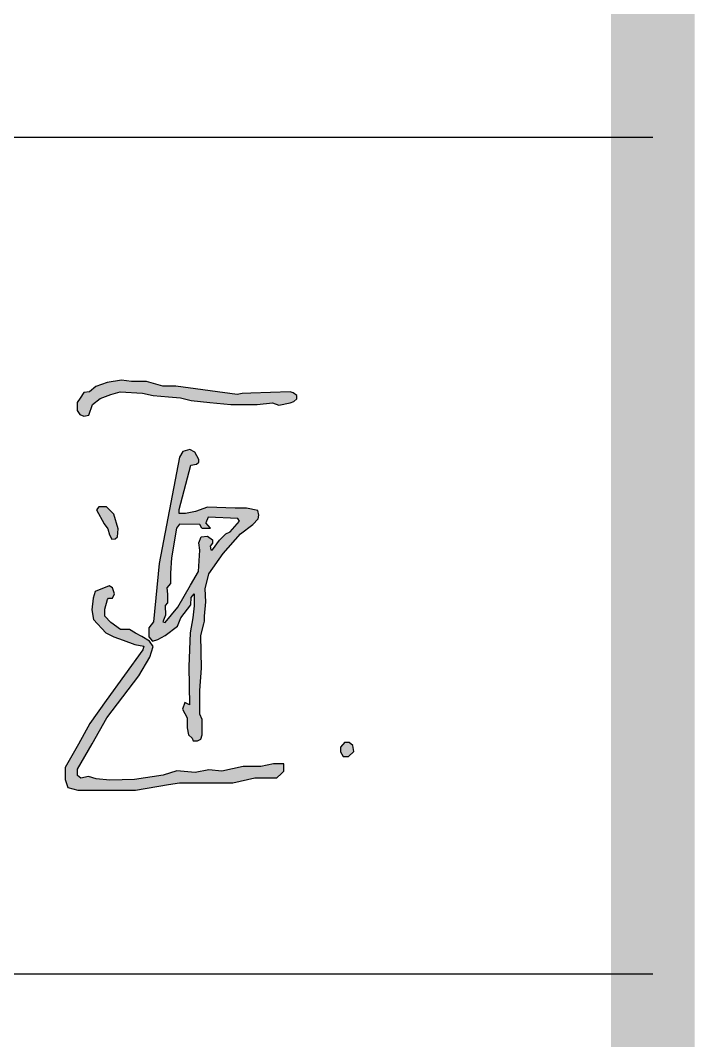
# Model space of a CAD drawing. Extents: x 1162612 to 1711260, y -157368 to 197905.
# Drawn here: x 1676882 to 1677688, y 177089 to 178308 of the extents above; entities that cross this region are included whole.
import ezdxf

# ---------------------------------------------------------------- set-up
doc = ezdxf.new("R2010")
doc.units = 0
doc.header["$LTSCALE"] = 1000
doc.header["$MEASUREMENT"] = 0
doc.layers.get('0').update_dxf_attribs({"linetype": 'CONTINUOUS'})
doc.layers.add('PUB_TITLE', color=4, linetype='CONTINUOUS')
doc.layers.add('TEL_TITLE', color=7, linetype='CONTINUOUS')

msp = doc.modelspace()

# ---------------------------------------------------------------- hatches: boundary and pattern name
h = msp.add_hatch(color=256)
h.paths.add_polyline_path([(1676663.9, 177708.2), (1676668.4, 177714.6), (1676666.1, 177719.8), (1676666.1, 177727.8), (1676660.7, 177732.6), (1676655.3, 177736.1), (1676651.7, 177736.1), (1676648.8, 177731), (1676649.2, 177725.5), (1676652, 177689.5), (1676654, 177681.6), (1676652.9, 177660.6), (1676625.9, 177656), (1676606.7, 177651.2), (1676584.6, 177642.6), (1676563.6, 177634.5), (1676561.2, 177630.4), (1676562.9, 177624.1), (1676569.1, 177620.9), (1676577.5, 177616.5), (1676586.3, 177609.3), (1676589.4, 177611.4), (1676591.2, 177618.1), (1676583.1, 177626.5), (1676585.5, 177630.3), (1676602.5, 177636.7), (1676622.9, 177641.1), (1676651.9, 177647.4), (1676651.9, 177605.9), (1676650.4, 177603.1), (1676645.1, 177608.1), (1676638.7, 177608.1), (1676624.5, 177603.7), (1676617.2, 177592.4), (1676607.5, 177577.3), (1676605, 177557.9), (1676601.3, 177528.6), (1676604.5, 177512.6), (1676617.2, 177505.2), (1676636.9, 177502.7), (1676645.7, 177507.1), (1676639.1, 177381.9), (1676633.2, 177335.5), (1676635.5, 177329.4), (1676637.4, 177324.4), (1676646, 177324.4), (1676651.7, 177335.4), (1676652.8, 177367.5), (1676657.6, 177514), (1676672, 177522.8), (1676712.8, 177558), (1676726.3, 177574.9), (1676726.3, 177578.9), (1676719.6, 177575.7), (1676688.1, 177548.2), (1676675.5, 177538.4), (1676660.1, 177530.9), (1676664.8, 177649.4), (1676674, 177650.1), (1676698.4, 177656.3), (1676729.6, 177664.2), (1676741.7, 177671.3), (1676741.7, 177677.1), (1676733.9, 177683.3), (1676721.1, 177681.5), (1676701.9, 177678.8), (1676691.3, 177678.8), (1676684.6, 177681.5), (1676680.4, 177681.5), (1676679.6, 177678.8), (1676681, 177675.8), (1676691.9, 177668.8), (1676684.3, 177666), (1676667.1, 177665), (1676667.8, 177681.1)])
h.paths.add_polyline_path([(1676642.7, 177595.1), (1676647.4, 177592), (1676649.9, 177587.4), (1676646.2, 177578.8), (1676646.2, 177555.9), (1676647.4, 177522.1), (1676637.1, 177517.5), (1676633.8, 177516.1), (1676623.9, 177517.5), (1676619.1, 177520.2), (1676617.8, 177526.8), (1676615.9, 177535.6), (1676618.5, 177553), (1676622.6, 177573.9), (1676630.7, 177590.6)], flags=16)
h.paths.add_polyline_path([(1676820.4, 177755), (1676813.1, 177759.2), (1676801.3, 177760.7), (1676770.5, 177764.7), (1676755.8, 177766.7), (1676748.8, 177763), (1676744.3, 177755.6), (1676741.2, 177746.5), (1676741.2, 177734.9), (1676742.8, 177726.2), (1676745.8, 177719.6), (1676750.6, 177718.8), (1676750.6, 177729), (1676750.6, 177737.6), (1676754, 177747.5), (1676760.9, 177751), (1676789.7, 177747.8), (1676810.2, 177745.6), (1676817.3, 177740.7), (1676823.1, 177740.7), (1676827.1, 177743.9), (1676825.4, 177751)])
h.paths.add_polyline_path([(1676746.4, 177616.2), (1676751.6, 177631.4), (1676761.7, 177646.4), (1676766.6, 177658.7), (1676762.8, 177666.5), (1676757.8, 177666.5), (1676745.3, 177652.3), (1676735.8, 177627.3), (1676725.6, 177600.3), (1676724.2, 177577.9), (1676726.3, 177578.9), (1676726.3, 177574.9), (1676722.9, 177570.7), (1676723.2, 177555.7), (1676716.1, 177509.4), (1676716.1, 177499.4), (1676710.9, 177467.4), (1676712.6, 177461.9), (1676716.3, 177456.2), (1676721.9, 177456.2), (1676729.6, 177462.2), (1676727.6, 177470.9), (1676733.1, 177481.1), (1676736.7, 177497.2), (1676738.8, 177509.3), (1676740.7, 177508), (1676740.7, 177504.5), (1676741.3, 177503.3), (1676749, 177488.7), (1676762.7, 177475.6), (1676774.2, 177478.2), (1676788.4, 177492.9), (1676799.1, 177521.2), (1676803.3, 177542.9), (1676800.7, 177574.6), (1676824.8, 177593.6), (1676846, 177613.9), (1676853.9, 177622.3), (1676850.2, 177624.7), (1676828.4, 177609.9), (1676801.5, 177589.8), (1676800.5, 177593.5), (1676790.3, 177630.5), (1676784.1, 177641.3), (1676775.3, 177645.9), (1676765.6, 177636.1), (1676757.1, 177619.6), (1676746.6, 177593.2), (1676744.1, 177584.3), (1676738.4, 177563.5), (1676738.4, 177554.1), (1676736.7, 177544.4), (1676731.7, 177513), (1676729.8, 177503.9), (1676726.4, 177503.9), (1676733, 177539.9), (1676737.4, 177575), (1676741.7, 177594.7)])
h.paths.add_polyline_path([(1676758.2, 177606.5), (1676764.3, 177617.8), (1676770, 177628.5), (1676775.9, 177629.2), (1676782.6, 177605.9), (1676787.6, 177579), (1676758.5, 177557.9), (1676746.2, 177546.8), (1676745.4, 177542.1), (1676744.7, 177538.1), (1676741.7, 177537.9), (1676744.4, 177556.1), (1676747.5, 177568.9), (1676749.2, 177582.6), (1676752.2, 177595.3)], flags=16)
h.paths.add_polyline_path([(1676785.9, 177561.4), (1676788.1, 177560), (1676788.7, 177554.9), (1676788.7, 177536.4), (1676786.2, 177528), (1676779.5, 177505.6), (1676770.4, 177492.6), (1676765.7, 177491.2), (1676760.8, 177491.2), (1676754.8, 177504.2), (1676750.2, 177514.2), (1676752.7, 177526.7), (1676759, 177537.2), (1676771.9, 177548.8)], flags=16)
h.paths.add_polyline_path([(1677001.6, 177864.5), (1677028.4, 177863), (1677041, 177859.9), (1677059.3, 177858.3), (1677073.6, 177857.1), (1677086.7, 177854.1), (1677108.8, 177851.8), (1677134, 177849.2), (1677165.3, 177849.2), (1677183.8, 177851.2), (1677191.2, 177848.3), (1677204.7, 177851.2), (1677209.4, 177852.9), (1677213, 177856.2), (1677213, 177860.1), (1677208.6, 177863.2), (1677204.7, 177864.6), (1677157.9, 177862.7), (1677147.6, 177862.3), (1677141.5, 177861.2), (1677068, 177871), (1677052.5, 177871), (1677033.1, 177876.9), (1677015.2, 177876.9), (1677003.2, 177878.2), (1676986, 177875.6), (1676972.7, 177870.6), (1676964.9, 177864.5), (1676958.2, 177863.7), (1676953.8, 177856.9), (1676950.3, 177851.6), (1676950.3, 177842.1), (1676953.5, 177837.2), (1676958.2, 177835.2), (1676964.1, 177836.6), (1676968.7, 177849.3), (1676977.8, 177856.4), (1676990.5, 177861.3)])
h.paths.add_polyline_path([(1676994.2, 177718), (1676985.5, 177727), (1676976.1, 177727), (1676973.4, 177723.2), (1676982.4, 177706.8), (1676986.9, 177700.6), (1676988.8, 177693.5), (1676991.8, 177688.3), (1676995.5, 177688.6), (1676998.4, 177691.2), (1676999.4, 177700.7)])
h.paths.add_polyline_path([(1677086, 177776.6), (1677093, 177777.9), (1677095.6, 177780.3), (1677095.8, 177783.5), (1677090.9, 177792.4), (1677085, 177795.5), (1677076.5, 177793.2), (1677072.4, 177786.4), (1677048.2, 177659), (1677041.5, 177589.5), (1677035.9, 177582.2), (1677035.9, 177571.4), (1677040.3, 177566.5), (1677046.6, 177568.5), (1677055.5, 177573.3), (1677070, 177584.2), (1677074.2, 177594.2), (1677086.1, 177609.6), (1677086.4, 177618.6), (1677090.2, 177622.8), (1677090.2, 177608.6), (1677088.5, 177594.1), (1677085.2, 177576.3), (1677083.6, 177536.1), (1677084.5, 177490.4), (1677079, 177492.9), (1677076.1, 177485.1), (1677081.6, 177474.5), (1677081.6, 177462.7), (1677083.4, 177454.2), (1677087.8, 177450.2), (1677088.8, 177447.2), (1677093.9, 177447.2), (1677098.1, 177449.1), (1677099.7, 177454.4), (1677099.5, 177472.7), (1677096.7, 177479.2), (1677096.7, 177507.4), (1677099, 177534.2), (1677098.1, 177573.1), (1677101.8, 177587), (1677102.6, 177590.3), (1677102.6, 177596.2), (1677103.9, 177613.3), (1677103.4, 177628.9), (1677107.8, 177647), (1677124.8, 177671), (1677145.5, 177694.6), (1677160.2, 177705.8), (1677166.6, 177712.4), (1677167.4, 177716.9), (1677166.3, 177722.7), (1677152.6, 177725.4), (1677139.2, 177725.4), (1677106.1, 177726.7), (1677091.7, 177721.3), (1677079.9, 177719), (1677072.3, 177719), (1677072.3, 177723.6)])
h.paths.add_polyline_path([(1677072.6, 177706.3), (1677096.7, 177705.9), (1677099.3, 177701.6), (1677101.9, 177701.6), (1677109.7, 177701.6), (1677104.1, 177707.7), (1677106.8, 177714.7), (1677142.2, 177712.9), (1677144.3, 177709.6), (1677133.2, 177697.1), (1677128.1, 177694.7), (1677120.2, 177687), (1677112, 177675.7), (1677109.9, 177675.7), (1677109.2, 177679.9), (1677112.2, 177683.6), (1677112.2, 177687.6), (1677105.9, 177691.9), (1677098.4, 177691.2), (1677095.5, 177683.7), (1677096.8, 177675.1), (1677095.2, 177649.8), (1677085.7, 177633.3), (1677070.4, 177606.8), (1677055.5, 177588.6), (1677052.6, 177589.4), (1677055.9, 177597.6), (1677055.4, 177608.8), (1677058.1, 177612.2), (1677058.4, 177622.4), (1677057.6, 177630), (1677061.9, 177635.1), (1677061.9, 177647.5), (1677063.2, 177665.8), (1677069, 177701.3)], flags=16)
h.paths.add_polyline_path([(1676990.5, 177588.8), (1676983.2, 177596.4), (1676983.2, 177604.6), (1676986.6, 177616.3), (1676987.7, 177617.6), (1676992.6, 177617.6), (1676994.8, 177623), (1676992.5, 177630.3), (1676988.7, 177632.5), (1676971.7, 177625.7), (1676969.2, 177617.8), (1676967.7, 177603.8), (1676969.6, 177592.3), (1676984.5, 177576.5), (1676994, 177571.5), (1677005.2, 177567.4), (1677019.1, 177562.5), (1677029.9, 177560.2), (1677028.7, 177555.8), (1676985.1, 177495.3), (1676965.5, 177468.1), (1676951.7, 177443.4), (1676936, 177415.3), (1676936, 177400.9), (1676939.2, 177391.3), (1676951, 177388.4), (1676971.4, 177388.4), (1676997.3, 177388.4), (1677020.1, 177388.4), (1677059.3, 177394.9), (1677072.4, 177397.1), (1677100, 177397.1), (1677136.2, 177397.1), (1677162.7, 177403), (1677188.8, 177403), (1677194.4, 177408.3), (1677197.2, 177411), (1677197.2, 177419.6), (1677184.8, 177419.6), (1677169.9, 177416.5), (1677148.7, 177416.5), (1677123.3, 177410.9), (1677107.5, 177412.6), (1677091.4, 177409.3), (1677069.4, 177411.2), (1677053, 177406.2), (1677018.8, 177401.1), (1676989.3, 177400), (1676973.1, 177401.9), (1676963.9, 177404.4), (1676954.7, 177402.4), (1676950.8, 177405.6), (1676950.8, 177413.3), (1676968.1, 177443.6), (1676985.8, 177474.7), (1677024.1, 177525), (1677037.2, 177547.2), (1677041, 177559.9), (1677036.9, 177566.4), (1677027.4, 177571.8), (1677019.9, 177576.1), (1677012.9, 177580.1), (1677001.9, 177580.1)])
h.paths.add_polyline_path([(1677279.6, 177441.8), (1677275.2, 177445.1), (1677269.9, 177445.1), (1677265.1, 177439.5), (1677265.1, 177434), (1677268.4, 177428.5), (1677274.7, 177428.5), (1677280.9, 177434.5)])
h = msp.add_hatch(color=250)
h.paths.add_polyline_path([(1677068, 177871), (1677052.5, 177871), (1677033.1, 177876.9), (1677015.2, 177876.9), (1677003.2, 177878.2), (1676986, 177875.6), (1676972.7, 177870.6), (1676964.9, 177864.5), (1676958.2, 177863.7), (1676953.8, 177856.9), (1676950.3, 177851.6), (1676950.3, 177842.1), (1676953.5, 177837.2), (1676958.2, 177835.2), (1676964.1, 177836.6), (1676968.7, 177849.3), (1676977.8, 177856.4), (1676990.5, 177861.3), (1677001.6, 177864.5), (1677028.4, 177863), (1677041, 177859.9), (1677059.3, 177858.3), (1677073.6, 177857.1), (1677086.7, 177854.1), (1677108.8, 177851.8), (1677134, 177849.2), (1677165.3, 177849.2), (1677183.8, 177851.2), (1677191.2, 177848.3), (1677204.7, 177851.2), (1677209.4, 177852.9), (1677213, 177856.2), (1677213, 177860.1), (1677208.6, 177863.2), (1677204.7, 177864.6), (1677157.9, 177862.7), (1677147.6, 177862.3), (1677141.5, 177861.2)])
h.paths.add_polyline_path([(1677093, 177777.9), (1677095.6, 177780.3), (1677095.8, 177783.5), (1677090.9, 177792.4), (1677085, 177795.5), (1677076.5, 177793.2), (1677072.4, 177786.4), (1677048.2, 177659), (1677041.5, 177589.5), (1677035.9, 177582.2), (1677035.9, 177571.4), (1677040.3, 177566.5), (1677046.6, 177568.5), (1677055.5, 177573.3), (1677070, 177584.2), (1677074.2, 177594.2), (1677086.1, 177609.6), (1677086.4, 177618.6), (1677090.2, 177622.8), (1677090.2, 177608.6), (1677088.5, 177594.1), (1677085.2, 177576.3), (1677083.6, 177536.1), (1677084.5, 177490.4), (1677079, 177492.9), (1677076.1, 177485.1), (1677081.6, 177474.5), (1677081.6, 177462.7), (1677083.4, 177454.2), (1677087.8, 177450.2), (1677088.8, 177447.2), (1677093.9, 177447.2), (1677098.1, 177449.1), (1677099.7, 177454.4), (1677099.5, 177472.7), (1677096.7, 177479.2), (1677096.7, 177507.4), (1677099, 177534.2), (1677098.1, 177573.1), (1677101.8, 177587), (1677102.6, 177590.3), (1677102.6, 177596.2), (1677103.9, 177613.3), (1677103.4, 177628.9), (1677107.8, 177647), (1677124.8, 177671), (1677145.5, 177694.6), (1677160.2, 177705.8), (1677166.6, 177712.4), (1677167.4, 177716.9), (1677166.3, 177722.7), (1677152.6, 177725.4), (1677139.2, 177725.4), (1677106.1, 177726.7), (1677091.7, 177721.3), (1677079.9, 177719), (1677072.3, 177719), (1677072.3, 177723.6), (1677086, 177776.6)])
h.paths.add_polyline_path([(1677106.8, 177714.7), (1677142.2, 177712.9), (1677144.3, 177709.6), (1677133.2, 177697.1), (1677128.1, 177694.7), (1677120.2, 177687), (1677112, 177675.7), (1677109.9, 177675.7), (1677109.2, 177679.9), (1677112.2, 177683.6), (1677112.2, 177687.6), (1677105.9, 177691.9), (1677098.4, 177691.2), (1677095.5, 177683.7), (1677096.8, 177675.1), (1677095.2, 177649.8), (1677085.7, 177633.3), (1677070.4, 177606.8), (1677055.5, 177588.6), (1677052.6, 177589.4), (1677055.9, 177597.6), (1677055.4, 177608.8), (1677058.1, 177612.2), (1677058.4, 177622.4), (1677057.6, 177630), (1677061.9, 177635.1), (1677061.9, 177647.5), (1677063.2, 177665.8), (1677069, 177701.3), (1677072.6, 177706.3), (1677096.7, 177705.9), (1677099.3, 177701.6), (1677101.9, 177701.6), (1677109.7, 177701.6), (1677104.1, 177707.7)], flags=16)
h.paths.add_polyline_path([(1676986.6, 177616.3), (1676987.7, 177617.6), (1676992.6, 177617.6), (1676994.8, 177623), (1676992.5, 177630.3), (1676988.7, 177632.5), (1676971.7, 177625.7), (1676969.2, 177617.8), (1676967.7, 177603.8), (1676969.6, 177592.3), (1676984.5, 177576.5), (1676994, 177571.5), (1677005.2, 177567.4), (1677019.1, 177562.5), (1677029.9, 177560.2), (1677028.7, 177555.8), (1676985.1, 177495.3), (1676965.5, 177468.1), (1676951.7, 177443.4), (1676936, 177415.3), (1676936, 177400.9), (1676939.2, 177391.3), (1676951, 177388.4), (1676971.4, 177388.4), (1676997.3, 177388.4), (1677020.1, 177388.4), (1677059.3, 177394.9), (1677072.4, 177397.1), (1677100, 177397.1), (1677136.2, 177397.1), (1677162.7, 177403), (1677188.8, 177403), (1677194.4, 177408.3), (1677197.2, 177411), (1677197.2, 177419.6), (1677184.8, 177419.6), (1677169.9, 177416.5), (1677148.7, 177416.5), (1677123.3, 177410.9), (1677107.5, 177412.6), (1677091.4, 177409.3), (1677069.4, 177411.2), (1677053, 177406.2), (1677018.8, 177401.1), (1676989.3, 177400), (1676973.1, 177401.9), (1676963.9, 177404.4), (1676954.7, 177402.4), (1676950.8, 177405.6), (1676950.8, 177413.3), (1676968.1, 177443.6), (1676985.8, 177474.7), (1677024.1, 177525), (1677037.2, 177547.2), (1677041, 177559.9), (1677036.9, 177566.4), (1677027.4, 177571.8), (1677019.9, 177576.1), (1677012.9, 177580.1), (1677001.9, 177580.1), (1676990.5, 177588.8), (1676983.2, 177596.4), (1676983.2, 177604.6)])
h.paths.add_polyline_path([(1676994.2, 177718), (1676985.5, 177727), (1676976.1, 177727), (1676973.4, 177723.2), (1676982.4, 177706.8), (1676986.9, 177700.6), (1676988.8, 177693.5), (1676991.8, 177688.3), (1676995.5, 177688.6), (1676998.4, 177691.2), (1676999.4, 177700.7)])
h = msp.add_hatch(color=256)
h.paths.add_polyline_path([(1676990.5, 177861.3), (1677001.6, 177864.5), (1677028.4, 177863), (1677041, 177859.9), (1677059.3, 177858.3), (1677073.6, 177857.1), (1677086.7, 177854.1), (1677108.8, 177851.8), (1677134, 177849.2), (1677165.3, 177849.2), (1677183.8, 177851.2), (1677191.2, 177848.3), (1677204.7, 177851.2), (1677209.4, 177852.9), (1677213, 177856.2), (1677213, 177860.1), (1677208.6, 177863.2), (1677204.7, 177864.6), (1677157.9, 177862.7), (1677147.6, 177862.3), (1677141.5, 177861.2), (1677068, 177871), (1677052.5, 177871), (1677033.1, 177876.9), (1677015.2, 177876.9), (1677003.2, 177878.2), (1676986, 177875.6), (1676972.7, 177870.6), (1676964.9, 177864.5), (1676958.2, 177863.7), (1676953.8, 177856.9), (1676950.3, 177851.6), (1676950.3, 177842.1), (1676953.5, 177837.2), (1676958.2, 177835.2), (1676964.1, 177836.6), (1676968.7, 177849.3), (1676977.8, 177856.4)])
h.paths.add_polyline_path([(1676994.2, 177718), (1676985.5, 177727), (1676976.1, 177727), (1676973.4, 177723.2), (1676982.4, 177706.8), (1676986.9, 177700.6), (1676988.8, 177693.5), (1676991.8, 177688.3), (1676995.5, 177688.6), (1676998.4, 177691.2), (1676999.4, 177700.7)])
h.paths.add_polyline_path([(1677086, 177776.6), (1677093, 177777.9), (1677095.6, 177780.3), (1677095.8, 177783.5), (1677090.9, 177792.4), (1677085, 177795.5), (1677076.5, 177793.2), (1677072.4, 177786.4), (1677048.2, 177659), (1677041.5, 177589.5), (1677035.9, 177582.2), (1677035.9, 177571.4), (1677040.3, 177566.5), (1677046.6, 177568.5), (1677055.5, 177573.3), (1677070, 177584.2), (1677074.2, 177594.2), (1677086.1, 177609.6), (1677086.4, 177618.6), (1677090.2, 177622.8), (1677090.2, 177608.6), (1677088.5, 177594.1), (1677085.2, 177576.3), (1677083.6, 177536.1), (1677084.5, 177490.4), (1677079, 177492.9), (1677076.1, 177485.1), (1677081.6, 177474.5), (1677081.6, 177462.7), (1677083.4, 177454.2), (1677087.8, 177450.2), (1677088.8, 177447.2), (1677093.9, 177447.2), (1677098.1, 177449.1), (1677099.7, 177454.4), (1677099.5, 177472.7), (1677096.7, 177479.2), (1677096.7, 177507.4), (1677099, 177534.2), (1677098.1, 177573.1), (1677101.8, 177587), (1677102.6, 177590.3), (1677102.6, 177596.2), (1677103.9, 177613.3), (1677103.4, 177628.9), (1677107.8, 177647), (1677124.8, 177671), (1677145.5, 177694.6), (1677160.2, 177705.8), (1677166.6, 177712.4), (1677167.4, 177716.9), (1677166.3, 177722.7), (1677152.6, 177725.4), (1677139.2, 177725.4), (1677106.1, 177726.7), (1677091.7, 177721.3), (1677079.9, 177719), (1677072.3, 177719), (1677072.3, 177723.6)])
h.paths.add_polyline_path([(1677072.6, 177706.3), (1677096.7, 177705.9), (1677099.3, 177701.6), (1677101.9, 177701.6), (1677109.7, 177701.6), (1677104.1, 177707.7), (1677106.8, 177714.7), (1677142.2, 177712.9), (1677144.3, 177709.6), (1677133.2, 177697.1), (1677128.1, 177694.7), (1677120.2, 177687), (1677112, 177675.7), (1677109.9, 177675.7), (1677109.2, 177679.9), (1677112.2, 177683.6), (1677112.2, 177687.6), (1677105.9, 177691.9), (1677098.4, 177691.2), (1677095.5, 177683.7), (1677096.8, 177675.1), (1677095.2, 177649.8), (1677085.7, 177633.3), (1677070.4, 177606.8), (1677055.5, 177588.6), (1677052.6, 177589.4), (1677055.9, 177597.6), (1677055.4, 177608.8), (1677058.1, 177612.2), (1677058.4, 177622.4), (1677057.6, 177630), (1677061.9, 177635.1), (1677061.9, 177647.5), (1677063.2, 177665.8), (1677069, 177701.3)], flags=16)
h.paths.add_polyline_path([(1676983.2, 177604.6), (1676986.6, 177616.3), (1676987.7, 177617.6), (1676992.6, 177617.6), (1676994.8, 177623), (1676992.5, 177630.3), (1676988.7, 177632.5), (1676971.7, 177625.7), (1676969.2, 177617.8), (1676967.7, 177603.8), (1676969.6, 177592.3), (1676984.5, 177576.5), (1676994, 177571.5), (1677005.2, 177567.4), (1677019.1, 177562.5), (1677029.9, 177560.2), (1677028.7, 177555.8), (1676985.1, 177495.3), (1676965.5, 177468.1), (1676951.7, 177443.4), (1676936, 177415.3), (1676936, 177400.9), (1676939.2, 177391.3), (1676951, 177388.4), (1676971.4, 177388.4), (1676997.3, 177388.4), (1677020.1, 177388.4), (1677059.3, 177394.9), (1677072.4, 177397.1), (1677100, 177397.1), (1677136.2, 177397.1), (1677162.7, 177403), (1677188.8, 177403), (1677194.4, 177408.3), (1677197.2, 177411), (1677197.2, 177419.6), (1677184.8, 177419.6), (1677169.9, 177416.5), (1677148.7, 177416.5), (1677123.3, 177410.9), (1677107.5, 177412.6), (1677091.4, 177409.3), (1677069.4, 177411.2), (1677053, 177406.2), (1677018.8, 177401.1), (1676989.3, 177400), (1676973.1, 177401.9), (1676963.9, 177404.4), (1676954.7, 177402.4), (1676950.8, 177405.6), (1676950.8, 177413.3), (1676968.1, 177443.6), (1676985.8, 177474.7), (1677024.1, 177525), (1677037.2, 177547.2), (1677041, 177559.9), (1677036.9, 177566.4), (1677027.4, 177571.8), (1677019.9, 177576.1), (1677012.9, 177580.1), (1677001.9, 177580.1), (1676990.5, 177588.8), (1676983.2, 177596.4)])
for color, points in [(250, [(1677279.6, 177441.8), (1677275.2, 177445.1), (1677269.9, 177445.1), (1677265.1, 177439.5), (1677265.1, 177434), (1677268.4, 177428.5), (1677274.7, 177428.5), (1677280.9, 177434.5)]), (256, [(1677275.2, 177445.1), (1677269.9, 177445.1), (1677265.1, 177439.5), (1677265.1, 177434), (1677268.4, 177428.5), (1677274.7, 177428.5), (1677280.9, 177434.5), (1677279.6, 177441.8)])]:
    msp.add_hatch(color=color).paths.add_polyline_path(points)

# ---------------------------------------------------------------- linework, layer by layer
for p, q in [((1676986, 177875.6), (1676972.7, 177870.6)), ((1677003.2, 177878.2), (1676986, 177875.6)), ((1677015.2, 177876.9), (1677003.2, 177878.2)), ((1677033.1, 177876.9), (1677015.2, 177876.9)), ((1677052.5, 177871), (1677033.1, 177876.9)), ((1676958.2, 177863.7), (1676953.8, 177856.9)), ((1676964.9, 177864.5), (1676958.2, 177863.7)), ((1676972.7, 177870.6), (1676964.9, 177864.5)), ((1676990.5, 177861.3), (1677001.6, 177864.5)), ((1677001.6, 177864.5), (1677028.4, 177863)), ((1677028.4, 177863), (1677041, 177859.9)), ((1677068, 177871), (1677052.5, 177871)), ((1677141.5, 177861.2), (1677068, 177871)), ((1677204.7, 177864.6), (1677157.9, 177862.7)), ((1677208.6, 177863.2), (1677204.7, 177864.6)), ((1677213, 177860.1), (1677208.6, 177863.2)), ((1676953.8, 177856.9), (1676950.3, 177851.6)), ((1676950.3, 177851.6), (1676950.3, 177842.1)), ((1676968.7, 177849.3), (1676977.8, 177856.4)), ((1676977.8, 177856.4), (1676990.5, 177861.3)), ((1677041, 177859.9), (1677059.3, 177858.3)), ((1677059.3, 177858.3), (1677073.6, 177857.1)), ((1677073.6, 177857.1), (1677086.7, 177854.1)), ((1677086.7, 177854.1), (1677108.8, 177851.8)), ((1677108.8, 177851.8), (1677134, 177849.2)), ((1677147.6, 177862.3), (1677141.5, 177861.2)), ((1677157.9, 177862.7), (1677147.6, 177862.3)), ((1677165.3, 177849.2), (1677183.8, 177851.2)), ((1677183.8, 177851.2), (1677191.2, 177848.3)), ((1677191.2, 177848.3), (1677204.7, 177851.2)), ((1677204.7, 177851.2), (1677209.4, 177852.9)), ((1677209.4, 177852.9), (1677213, 177856.2)), ((1677213, 177856.2), (1677213, 177860.1)), ((1676950.3, 177842.1), (1676953.5, 177837.2)), ((1676964.1, 177836.6), (1676968.7, 177849.3)), ((1677134, 177849.2), (1677165.3, 177849.2)), ((1676953.5, 177837.2), (1676958.2, 177835.2)), ((1676958.2, 177835.2), (1676964.1, 177836.6)), ((1677076.5, 177793.2), (1677072.4, 177786.4)), ((1677085, 177795.5), (1677076.5, 177793.2)), ((1677090.9, 177792.4), (1677085, 177795.5)), ((1677095.8, 177783.5), (1677090.9, 177792.4)), ((1677072.4, 177786.4), (1677048.2, 177659)), ((1677086, 177776.6), (1677093, 177777.9)), ((1677093, 177777.9), (1677095.6, 177780.3)), ((1677095.6, 177780.3), (1677095.8, 177783.5)), ((1677072.3, 177723.6), (1677086, 177776.6)), ((1676976.1, 177727), (1676973.4, 177723.2)), ((1676973.4, 177723.2), (1676982.4, 177706.8)), ((1676985.5, 177727), (1676976.1, 177727)), ((1676994.2, 177718), (1676985.5, 177727)), ((1676999.4, 177700.7), (1676994.2, 177718)), ((1677072.3, 177719), (1677072.3, 177723.6)), ((1677079.9, 177719), (1677072.3, 177719)), ((1677091.7, 177721.3), (1677079.9, 177719)), ((1677106.1, 177726.7), (1677091.7, 177721.3)), ((1677139.2, 177725.4), (1677106.1, 177726.7)), ((1677152.6, 177725.4), (1677139.2, 177725.4)), ((1677166.3, 177722.7), (1677152.6, 177725.4)), ((1677167.4, 177716.9), (1677166.3, 177722.7)), ((1677166.6, 177712.4), (1677167.4, 177716.9)), ((1676982.4, 177706.8), (1676986.9, 177700.6)), ((1677072.6, 177706.3), (1677069, 177701.3)), ((1677096.7, 177705.9), (1677072.6, 177706.3)), ((1677099.3, 177701.6), (1677096.7, 177705.9)), ((1677106.8, 177714.7), (1677104.1, 177707.7)), ((1677109.7, 177701.6), (1677104.1, 177707.7)), ((1677142.2, 177712.9), (1677106.8, 177714.7)), ((1677133.2, 177697.1), (1677144.3, 177709.6)), ((1677144.3, 177709.6), (1677142.2, 177712.9)), ((1677145.5, 177694.6), (1677160.2, 177705.8)), ((1677160.2, 177705.8), (1677166.6, 177712.4)), ((1676986.9, 177700.6), (1676988.8, 177693.5)), ((1676988.8, 177693.5), (1676991.8, 177688.3)), ((1676998.4, 177691.2), (1676999.4, 177700.7)), ((1677069, 177701.3), (1677063.2, 177665.8)), ((1677099.3, 177701.6), (1677101.9, 177701.6)), ((1677101.9, 177701.6), (1677109.7, 177701.6)), ((1677120.2, 177687), (1677128.1, 177694.7)), ((1677124.8, 177671), (1677145.5, 177694.6)), ((1677128.1, 177694.7), (1677133.2, 177697.1)), ((1676991.8, 177688.3), (1676995.5, 177688.6)), ((1676995.5, 177688.6), (1676998.4, 177691.2)), ((1677095.5, 177683.7), (1677098.4, 177691.2)), ((1677096.8, 177675.1), (1677095.5, 177683.7)), ((1677098.4, 177691.2), (1677105.9, 177691.9)), ((1677105.9, 177691.9), (1677112.2, 177687.6)), ((1677112.2, 177683.6), (1677109.2, 177679.9)), ((1677109.2, 177679.9), (1677109.9, 177675.7)), ((1677112, 177675.7), (1677120.2, 177687)), ((1677112.2, 177687.6), (1677112.2, 177683.6)), ((1677095.2, 177649.8), (1677096.8, 177675.1)), ((1677107.8, 177647), (1677124.8, 177671)), ((1677109.9, 177675.7), (1677112, 177675.7)), ((1677048.2, 177659), (1677041.5, 177589.5)), ((1677063.2, 177665.8), (1677061.9, 177647.5)), ((1677061.9, 177647.5), (1677061.9, 177635.1)), ((1677085.7, 177633.3), (1677095.2, 177649.8)), ((1677103.4, 177628.9), (1677107.8, 177647)), ((1676988.7, 177632.5), (1676971.7, 177625.7)), ((1676992.5, 177630.3), (1676988.7, 177632.5)), ((1677061.9, 177635.1), (1677057.6, 177630)), ((1677070.4, 177606.8), (1677085.7, 177633.3)), ((1676971.7, 177625.7), (1676969.2, 177617.8)), ((1676994.8, 177623), (1676992.5, 177630.3)), ((1676992.6, 177617.6), (1676994.8, 177623)), ((1677057.6, 177630), (1677058.4, 177622.4)), ((1677058.4, 177622.4), (1677058.1, 177612.2)), ((1677086.4, 177618.6), (1677090.2, 177622.8)), ((1677090.2, 177622.8), (1677090.2, 177608.6)), ((1677103.9, 177613.3), (1677103.4, 177628.9)), ((1676969.2, 177617.8), (1676967.7, 177603.8)), ((1676983.2, 177604.6), (1676986.6, 177616.3)), ((1676986.6, 177616.3), (1676987.7, 177617.6)), ((1676987.7, 177617.6), (1676992.6, 177617.6)), ((1677058.1, 177612.2), (1677055.4, 177608.8)), ((1677055.4, 177608.8), (1677055.9, 177597.6)), ((1677055.5, 177588.6), (1677070.4, 177606.8)), ((1677074.2, 177594.2), (1677086.1, 177609.6)), ((1677086.1, 177609.6), (1677086.4, 177618.6)), ((1677090.2, 177608.6), (1677088.5, 177594.1)), ((1677102.6, 177596.2), (1677103.9, 177613.3)), ((1676967.7, 177603.8), (1676969.6, 177592.3)), ((1676983.2, 177596.4), (1676983.2, 177604.6)), ((1676990.5, 177588.8), (1676983.2, 177596.4)), ((1677055.9, 177597.6), (1677052.6, 177589.4)), ((1677102.6, 177590.3), (1677102.6, 177596.2)), ((1676969.6, 177592.3), (1676984.5, 177576.5)), ((1677001.9, 177580.1), (1676990.5, 177588.8)), ((1677041.5, 177589.5), (1677035.9, 177582.2)), ((1677052.6, 177589.4), (1677055.5, 177588.6)), ((1677055.5, 177573.3), (1677070, 177584.2)), ((1677070, 177584.2), (1677074.2, 177594.2)), ((1677088.5, 177594.1), (1677085.2, 177576.3)), ((1677098.1, 177573.1), (1677101.8, 177587)), ((1677101.8, 177587), (1677102.6, 177590.3)), ((1676984.5, 177576.5), (1676994, 177571.5)), ((1676994, 177571.5), (1677005.2, 177567.4)), ((1677012.9, 177580.1), (1677001.9, 177580.1)), ((1677019.9, 177576.1), (1677012.9, 177580.1)), ((1677027.4, 177571.8), (1677019.9, 177576.1)), ((1677036.9, 177566.4), (1677027.4, 177571.8)), ((1677035.9, 177582.2), (1677035.9, 177571.4)), ((1677035.9, 177571.4), (1677040.3, 177566.5)), ((1677046.6, 177568.5), (1677055.5, 177573.3)), ((1677085.2, 177576.3), (1677083.6, 177536.1)), ((1677099, 177534.2), (1677098.1, 177573.1)), ((1677005.2, 177567.4), (1677019.1, 177562.5)), ((1677019.1, 177562.5), (1677029.9, 177560.2)), ((1677029.9, 177560.2), (1677028.7, 177555.8)), ((1677041, 177559.9), (1677036.9, 177566.4)), ((1677037.2, 177547.2), (1677041, 177559.9)), ((1677040.3, 177566.5), (1677046.6, 177568.5)), ((1677028.7, 177555.8), (1676985.1, 177495.3)), ((1677024.1, 177525), (1677037.2, 177547.2)), ((1677083.6, 177536.1), (1677084.5, 177490.4)), ((1677096.7, 177507.4), (1677099, 177534.2)), ((1676985.8, 177474.7), (1677024.1, 177525)), ((1677096.7, 177479.2), (1677096.7, 177507.4)), ((1676985.1, 177495.3), (1676965.5, 177468.1)), ((1677079, 177492.9), (1677076.1, 177485.1)), ((1677076.1, 177485.1), (1677081.6, 177474.5)), ((1677084.5, 177490.4), (1677079, 177492.9)), ((1676968.1, 177443.6), (1676985.8, 177474.7)), ((1677081.6, 177474.5), (1677081.6, 177462.7)), ((1677099.5, 177472.7), (1677096.7, 177479.2)), ((1677099.7, 177454.4), (1677099.5, 177472.7)), ((1676965.5, 177468.1), (1676951.7, 177443.4)), ((1677081.6, 177462.7), (1677083.4, 177454.2)), ((1677083.4, 177454.2), (1677087.8, 177450.2)), ((1677087.8, 177450.2), (1677088.8, 177447.2)), ((1677093.9, 177447.2), (1677098.1, 177449.1)), ((1677098.1, 177449.1), (1677099.7, 177454.4)), ((1676951.7, 177443.4), (1676936, 177415.3)), ((1676950.8, 177413.3), (1676968.1, 177443.6)), ((1677088.8, 177447.2), (1677093.9, 177447.2)), ((1677270.4, 177445.7), (1677265.1, 177439.5)), ((1677265.1, 177439.5), (1677265.1, 177434)), ((1677275.2, 177445.1), (1677269.9, 177445.1)), ((1677279.6, 177441.8), (1677275.2, 177445.1)), ((1677280.9, 177434.5), (1677279.6, 177441.8)), ((1677265.1, 177434), (1677268.4, 177428.5)), ((1677268.4, 177428.5), (1677274.7, 177428.5)), ((1677274.7, 177428.5), (1677280.9, 177434.5)), ((1676936, 177415.3), (1676936, 177400.9)), ((1676950.8, 177405.6), (1676950.8, 177413.3)), ((1677107.5, 177412.6), (1677091.4, 177409.3)), ((1677123.3, 177410.9), (1677107.5, 177412.6)), ((1677148.7, 177416.5), (1677123.3, 177410.9)), ((1677169.9, 177416.5), (1677148.7, 177416.5)), ((1677184.8, 177419.6), (1677169.9, 177416.5)), ((1677197.2, 177419.6), (1677184.8, 177419.6)), ((1677197.2, 177411), (1677197.2, 177419.6)), ((1676936, 177400.9), (1676939.2, 177391.3)), ((1676954.7, 177402.4), (1676950.8, 177405.6)), ((1676963.9, 177404.4), (1676954.7, 177402.4)), ((1676973.1, 177401.9), (1676963.9, 177404.4)), ((1676989.3, 177400), (1676973.1, 177401.9)), ((1677018.8, 177401.1), (1676989.3, 177400)), ((1677053, 177406.2), (1677018.8, 177401.1)), ((1677069.4, 177411.2), (1677053, 177406.2)), ((1677091.4, 177409.3), (1677069.4, 177411.2)), ((1677136.2, 177397.1), (1677162.7, 177403)), ((1677162.7, 177403), (1677188.8, 177403)), ((1677188.8, 177403), (1677194.4, 177408.3)), ((1677194.4, 177408.3), (1677197.2, 177411)), ((1676939.2, 177391.3), (1676951, 177388.4)), ((1676951, 177388.4), (1676971.4, 177388.4)), ((1676971.4, 177388.4), (1676997.3, 177388.4)), ((1676997.3, 177388.4), (1677020.1, 177388.4)), ((1677020.1, 177388.4), (1677059.3, 177394.9)), ((1677059.3, 177394.9), (1677072.4, 177397.1)), ((1677072.4, 177397.1), (1677100, 177397.1)), ((1677100, 177397.1), (1677136.2, 177397.1))]:
    msp.add_line(p, q)
at = {"layer": 'PUB_TITLE', "color": 4}
for p, q in [((1672138.3, 178168.8), (1677638.3, 178168.8)), ((1672138.3, 177168.8), (1677638.3, 177168.8))]:
    msp.add_line(p, q, dxfattribs=at)
at = {"layer": 'TEL_TITLE', "color": 4, "const_width": 100}
msp.add_lwpolyline([(1606838.3, 156904.7), (1677638.3, 156904.7), (1677638.3, 196904.7), (1606838.3, 196904.7)], close=True, dxfattribs=at)

doc.saveas('drawing.dxf')
